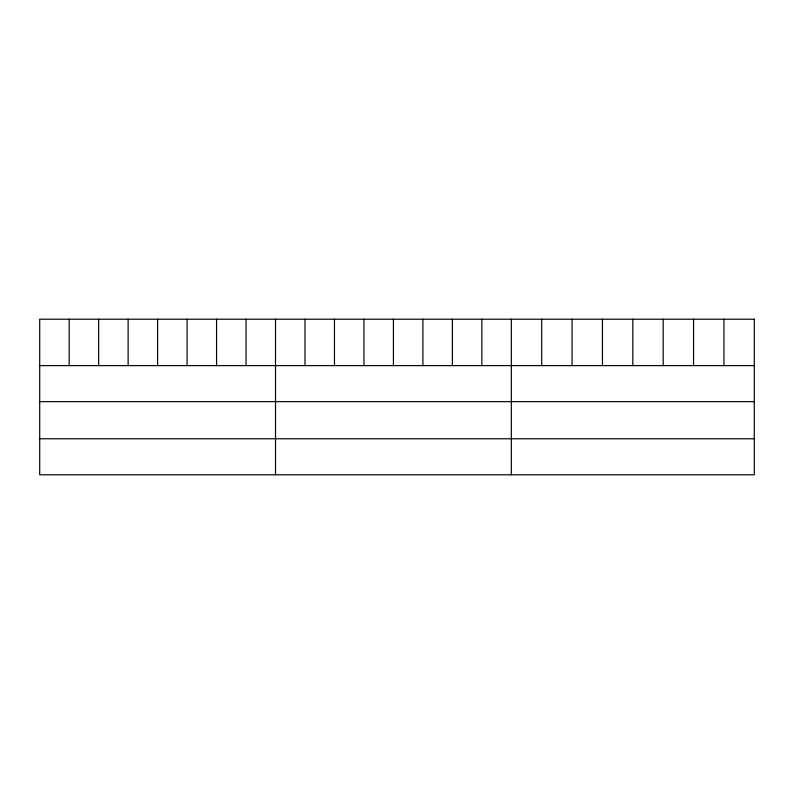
<?xml version="1.0" encoding="UTF-8"?>
<svg xmlns="http://www.w3.org/2000/svg" width="794" height="794" viewBox="0 0 794 794"><rect width="100%" height="100%" fill="white"/><g stroke="black" fill="none" stroke-linecap="round" stroke-linejoin="round"><path stroke-width="1.19" d="M39.7 365.617L754.3 365.617M39.7 401.645L754.3 401.645M39.7 438.764L754.3 438.764M723.929 319.208L723.929 365.617M693.559 319.208L693.559 365.617M663.189 319.208L663.189 365.617M632.818 319.208L632.818 365.617M602.447 319.208L602.447 365.617M572.077 319.208L572.077 365.617M541.707 319.208L541.707 365.617M511.336 319.208L511.336 474.792M481.859 319.208L481.859 365.617M452.382 319.208L452.382 365.617M422.904 319.208L422.904 365.617M393.427 319.208L393.427 365.617M363.95 319.208L363.95 365.617M334.473 319.208L334.473 365.617M304.995 319.208L304.995 365.617M275.518 319.208L275.518 474.792M246.041 319.208L246.041 365.617M216.564 319.208L216.564 365.617M187.086 319.208L187.086 365.617M157.609 319.208L157.609 365.617M128.132 319.208L128.132 365.617M98.655 319.208L98.655 365.617M69.177 319.208L69.177 365.617M754.3 319.208L39.7 319.208L39.7 474.792L754.3 474.792L754.3 319.208"/></g></svg>
